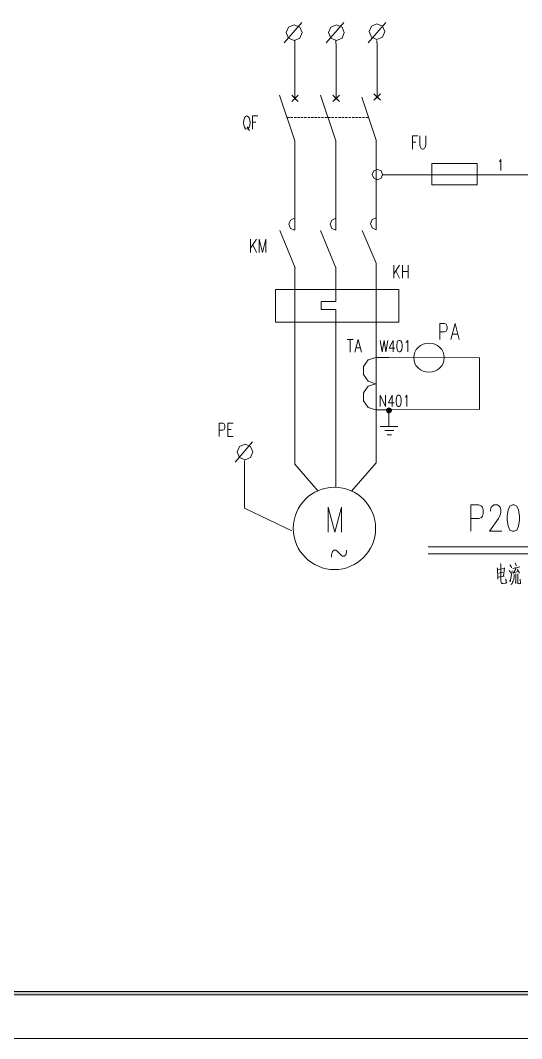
# Model space of a CAD drawing. Header units: millimetres. Extents: x 0 to 586, y 0 to 414.
# Drawn here: x 309.9 to 418.4, y 0 to 220.4 of the extents above; entities that cross this region are included whole.
import ezdxf

# ---------------------------------------------------------------- set-up
doc = ezdxf.new("R2010")
doc.units = ezdxf.units.MM

msp = doc.modelspace()

# ---------------------------------------------------------------- hatches: boundary and pattern name
h = msp.add_hatch(color=0)
h.dxf.hatch_style = 2
h.paths.add_polyline_path([(378.322417, 166.826142), (378.309364, 166.839194), (378.322417, 166.852247), (378.335469, 166.839194)])
h = msp.add_hatch(color=0)
h.dxf.hatch_style = 2
h.paths.add_polyline_path([(387.244167, 166.826142), (387.231114, 166.839194), (387.244167, 166.852247), (387.257219, 166.839194)])
h = msp.add_hatch(color=0)
h.dxf.hatch_style = 2
h.paths.add_polyline_path([(389.283222, 136.387417), (389.117417, 135.98525), (389.685389, 135.98525)])
h = msp.add_hatch(color=0)
h.dxf.hatch_style = 2
h.paths.add_polyline_path([(389.117417, 135.98525), (389.283222, 135.586611), (389.685389, 135.98525)])
h = msp.add_hatch(color=0)
h.dxf.hatch_style = 2
h.paths.add_polyline_path([(389.685389, 136.553222), (389.283222, 136.387417), (389.685389, 135.98525)])
h = msp.add_hatch(color=0)
h.dxf.hatch_style = 2
h.paths.add_polyline_path([(389.283222, 135.586611), (389.685389, 135.417278), (389.685389, 135.98525)])
h = msp.add_hatch(color=0)
h.dxf.hatch_style = 2
h.paths.add_polyline_path([(390.087556, 136.387417), (389.685389, 136.553222), (389.685389, 135.98525)])
h = msp.add_hatch(color=0)
h.dxf.hatch_style = 2
h.paths.add_polyline_path([(390.253361, 135.98525), (390.087556, 136.387417), (389.685389, 135.98525)])
h = msp.add_hatch(color=0)
h.dxf.hatch_style = 2
h.paths.add_polyline_path([(389.685389, 135.417278), (390.087556, 135.586611), (389.685389, 135.98525)])
h = msp.add_hatch(color=0)
h.dxf.hatch_style = 2
h.paths.add_polyline_path([(390.087556, 135.586611), (390.253361, 135.98525), (389.685389, 135.98525)])
h = msp.add_hatch(color=0)
h.dxf.hatch_style = 2
h.paths.add_polyline_path([(24.302861, 9.514417), (24.994306, 10.205861), (575.429944, 10.205861), (576.117861, 9.514417)])

# ---------------------------------------------------------------- linework, layer by layer
at = {"color": 0, "lineweight": 0}
for points in [[(0, 0), (585.632278, 0), (585.632278, 414.0835), (0, 414.0835)], [(367.463917, 217.77325), (367.961333, 218.976222), (369.164306, 219.477167), (370.367278, 218.976222), (370.864694, 217.77325), (370.367278, 216.570278), (369.164306, 216.072861), (367.961333, 216.570278)], [(376.6185, 217.77325), (377.115917, 218.976222), (378.318889, 219.477167), (379.521861, 218.976222), (380.019278, 217.77325), (379.521861, 216.570278), (378.318889, 216.072861), (377.115917, 216.570278)], [(385.367389, 217.977861), (385.864806, 219.180833), (387.067778, 219.67825), (388.27075, 219.180833), (388.768167, 217.977861), (388.27075, 216.774889), (387.067778, 216.277472), (385.864806, 216.774889)], [(386.076472, 187.025139), (386.401028, 187.811833), (387.187722, 188.139917), (387.974417, 187.811833), (388.3025, 187.025139), (387.974417, 186.238444), (387.187722, 185.913889), (386.401028, 186.238444)], [(398.935222, 184.813222), (408.78125, 184.813222), (408.78125, 189.441667), (398.935222, 189.441667)], [(391.872611, 151.13), (391.629194, 151.013583), (391.466917, 150.664333), (391.385778, 150.078722), (391.385778, 149.729472), (391.466917, 149.147389), (391.629194, 148.798139), (391.872611, 148.681722), (392.038417, 148.681722), (392.281833, 148.798139), (392.444111, 149.147389), (392.52525, 149.729472), (392.52525, 150.078722), (392.444111, 150.664333), (392.281833, 151.013583), (392.038417, 151.13)], [(391.703278, 139.28725), (391.459861, 139.170833), (391.297583, 138.821583), (391.216444, 138.2395), (391.216444, 137.89025), (391.297583, 137.308167), (391.459861, 136.958917), (391.703278, 136.8425), (391.869083, 136.8425), (392.1125, 136.958917), (392.274778, 137.308167), (392.355917, 137.89025), (392.355917, 138.2395), (392.274778, 138.821583), (392.1125, 139.170833), (391.869083, 139.28725)], [(389.283222, 136.387417), (389.117417, 135.98525), (389.685389, 135.98525)], [(389.117417, 135.98525), (389.283222, 135.586611), (389.685389, 135.98525)], [(389.685389, 136.553222), (389.283222, 136.387417), (389.685389, 135.98525)], [(389.283222, 135.586611), (389.685389, 135.417278), (389.685389, 135.98525)], [(390.087556, 136.387417), (389.685389, 136.553222), (389.685389, 135.98525)], [(390.253361, 135.98525), (390.087556, 136.387417), (389.685389, 135.98525)], [(389.685389, 135.417278), (390.087556, 135.586611), (389.685389, 135.98525)], [(390.087556, 135.586611), (390.253361, 135.98525), (389.685389, 135.98525)], [(356.831194, 126.989417), (357.328611, 128.192389), (358.531583, 128.689806), (359.734556, 128.192389), (360.231972, 126.989417), (359.734556, 125.786444), (358.531583, 125.289028), (357.328611, 125.786444)], [(416.415361, 115.555889), (415.840333, 115.28425), (415.459333, 114.465806), (415.268833, 113.100556), (415.268833, 112.282111), (415.459333, 110.916861), (415.840333, 110.098417), (416.415361, 109.82325), (416.796361, 109.82325), (417.371389, 110.098417), (417.752389, 110.916861), (417.942889, 112.282111), (417.942889, 113.100556), (417.752389, 114.465806), (417.371389, 115.28425), (416.796361, 115.555889)], [(24.302861, 9.514417), (24.994306, 10.205861), (575.429944, 10.205861), (576.117861, 9.514417)]]:
    msp.add_lwpolyline(points, close=True, dxfattribs=at)
for points in [[(370.801194, 219.949889), (366.987667, 215.55075)], [(379.902861, 219.949889), (376.085806, 215.55075)], [(389.001, 219.949889), (385.187472, 215.55075)], [(369.333639, 214.672333), (369.340694, 216.034056)], [(378.23775, 214.672333), (378.177778, 216.034056)], [(387.120694, 214.958083), (387.028972, 216.034056)], [(369.333639, 203.538667), (369.333639, 214.672333)], [(378.23775, 203.538667), (378.23775, 214.672333)], [(387.120694, 203.824417), (387.120694, 214.958083)], [(369.277194, 194.324111), (365.975194, 204.233639)], [(370.042722, 202.829583), (368.624556, 204.24775)], [(370.042722, 204.24775), (368.624556, 202.829583)], [(368.624556, 202.829583), (369.333639, 203.538667)], [(369.333639, 203.538667), (370.042722, 204.24775)], [(369.333639, 203.538667), (370.042722, 202.829583)], [(378.177778, 194.34175), (374.879306, 204.233639)], [(378.946833, 202.829583), (377.528667, 204.24775)], [(378.946833, 204.24775), (377.528667, 202.829583)], [(377.528667, 202.829583), (378.23775, 203.538667)], [(378.23775, 203.538667), (378.946833, 204.24775)], [(378.23775, 203.538667), (378.946833, 202.829583)], [(386.9055, 194.454639), (383.779889, 203.824417)], [(387.829778, 203.115333), (386.411611, 204.529972)], [(387.829778, 204.529972), (386.411611, 203.115333)], [(386.411611, 203.115333), (387.120694, 203.824417)], [(387.120694, 203.824417), (387.829778, 204.529972)], [(387.120694, 203.824417), (387.829778, 203.115333)], [(360.133194, 196.857056), (360.133194, 199.725139), (361.286778, 199.725139)], [(368.151833, 199.365306), (367.597972, 199.365306)], [(368.892667, 199.365306), (368.398778, 199.365306)], [(369.629972, 199.365306), (369.136083, 199.365306)], [(370.370806, 199.365306), (369.876917, 199.365306)], [(371.108111, 199.365306), (370.61775, 199.365306)], [(371.848944, 199.365306), (371.355056, 199.365306)], [(372.589778, 199.365306), (372.095889, 199.365306)], [(373.327083, 199.365306), (372.833194, 199.365306)], [(374.067917, 199.365306), (373.574028, 199.365306)], [(374.805222, 199.365306), (374.314861, 199.365306)], [(375.546056, 199.365306), (375.052167, 199.365306)], [(376.286889, 199.365306), (375.793, 199.365306)], [(377.024194, 199.365306), (376.533833, 199.365306)], [(377.765028, 199.365306), (377.271139, 199.365306)], [(378.502333, 199.365306), (378.011972, 199.365306)], [(379.243167, 199.365306), (378.749278, 199.365306)], [(379.984, 199.365306), (379.490111, 199.365306)], [(380.721306, 199.365306), (380.230944, 199.365306)], [(381.462139, 199.365306), (380.96825, 199.365306)], [(382.199444, 199.365306), (381.709083, 199.365306)], [(382.940278, 199.365306), (382.446389, 199.365306)], [(383.681111, 199.365306), (383.187222, 199.365306)], [(384.418417, 199.365306), (383.928056, 199.365306)], [(385.219222, 199.365306), (384.665361, 199.365306)], [(358.979611, 197.403861), (359.512306, 196.585417)], [(360.133194, 198.359889), (360.842278, 198.359889)], [(369.270139, 194.34175), (369.270139, 174.998944)], [(378.177778, 194.34175), (378.177778, 174.998944)], [(386.9055, 194.454639), (386.9055, 175.108306)], [(394.800667, 192.553167), (394.800667, 195.42125), (395.95425, 195.42125)], [(394.800667, 194.056), (395.50975, 194.056)], [(396.39875, 195.42125), (396.39875, 193.371611), (396.486944, 192.962389), (396.663333, 192.69075), (396.931444, 192.553167), (397.107833, 192.553167), (397.372417, 192.69075), (397.552333, 192.962389), (397.640528, 193.371611), (397.640528, 195.42125)], [(413.501417, 189.83325), (413.649583, 189.946139), (413.868306, 190.288333), (413.868306, 187.8965)], [(388.3025, 187.014556), (425.365333, 187.014556)], [(369.266611, 177.591861), (368.384667, 177.189694), (368.024833, 176.293639), (368.388194, 175.394056), (369.270139, 174.998944)], [(378.170722, 177.591861), (377.288778, 177.189694), (376.928944, 176.293639), (377.292306, 175.394056), (378.177778, 174.998944)], [(386.898444, 177.701222), (386.0165, 177.302583), (385.656667, 176.403), (386.020028, 175.506944), (386.9055, 175.108306)], [(366.063389, 174.963667), (369.400667, 166.839194)], [(374.854611, 174.963667), (378.195417, 166.839194)], [(383.906889, 174.963667), (386.9055, 167.86225)], [(359.741611, 170.18), (359.741611, 173.048083)], [(360.983389, 173.048083), (359.741611, 171.136028)], [(361.604278, 170.18), (361.604278, 173.048083), (362.316889, 170.18), (363.025972, 173.048083), (363.025972, 170.18)], [(360.186111, 171.816889), (360.983389, 170.18)], [(386.9055, 167.86225), (386.9055, 162.126083)], [(386.9055, 167.86225), (386.9055, 124.654028)], [(369.298361, 167.093194), (369.298361, 124.378861)], [(369.298361, 167.050861), (369.298361, 162.126083)], [(378.195417, 166.839194), (378.195417, 159.554333)], [(378.195417, 166.839194), (378.195417, 159.554333)], [(390.733139, 164.592), (390.733139, 167.456556)], [(391.974917, 167.456556), (390.733139, 165.5445)], [(391.177639, 166.228889), (391.974917, 164.592)], [(392.595806, 164.592), (392.595806, 167.456556)], [(392.595806, 166.091306), (393.837583, 166.091306)], [(393.837583, 167.456556), (393.837583, 164.592)], [(365.114417, 162.126083), (365.114417, 155.088167)], [(365.114417, 162.126083), (391.784417, 162.126083)], [(391.784417, 155.088167), (391.784417, 162.126083)], [(374.992194, 157.832778), (374.992194, 159.554333)], [(374.992194, 159.554333), (378.195417, 159.554333)], [(378.195417, 157.832778), (374.992194, 157.832778)], [(378.195417, 157.832778), (378.195417, 119.358833)], [(365.114417, 155.088167), (391.784417, 155.088167)], [(400.663833, 151.348722), (400.663833, 154.791833), (401.697472, 154.791833), (402.043194, 154.626028), (402.156083, 154.46375), (402.2725, 154.135667), (402.2725, 153.641778), (402.156083, 153.317222), (402.043194, 153.151417), (401.697472, 152.989139), (400.663833, 152.989139)], [(403.073306, 151.348722), (403.990528, 154.791833), (404.90775, 151.348722)], [(403.419028, 152.49525), (404.565556, 152.49525)], [(380.647222, 151.362833), (381.931333, 151.362833)], [(381.289278, 151.362833), (381.289278, 148.611167)], [(382.298222, 148.611167), (383.032, 151.362833), (383.765778, 148.611167)], [(387.798028, 151.13), (388.203722, 148.681722), (388.612944, 151.13), (389.018639, 148.681722), (389.427861, 151.13)], [(390.570861, 151.13), (389.752417, 149.496639), (390.976556, 149.496639)], [(390.570861, 151.13), (390.570861, 148.681722)], [(393.340167, 150.664333), (393.505972, 150.78075), (393.749389, 151.13), (393.749389, 148.681722)], [(382.573389, 149.528389), (383.490611, 149.528389)], [(386.845528, 147.439944), (385.176889, 146.900194), (384.14325, 145.4785), (384.14325, 143.725194), (385.176889, 142.3035), (386.845528, 141.76375)], [(386.845528, 147.439944), (389.685389, 147.439944)], [(389.685389, 147.439944), (409.285722, 147.369389)], [(409.285722, 147.369389), (409.285722, 136.203972)], [(386.845528, 141.76375), (385.176889, 141.220472), (384.14325, 139.798778), (384.14325, 138.045472), (385.176889, 136.627306), (386.845528, 136.084028)], [(387.790972, 136.8425), (387.790972, 139.28725), (388.930444, 136.8425), (388.930444, 139.28725)], [(390.401528, 139.28725), (389.583083, 137.657417), (390.807222, 137.657417)], [(390.401528, 139.28725), (390.401528, 136.8425)], [(393.170833, 138.821583), (393.336639, 138.938), (393.580056, 139.28725), (393.580056, 136.8425)], [(386.845528, 136.084028), (389.685389, 136.084028)], [(389.685389, 136.228667), (409.285722, 136.158111)], [(389.685389, 136.084028), (389.685389, 132.503333)], [(352.922417, 130.361972), (352.922417, 133.226528), (353.719694, 133.226528), (353.987806, 133.088944), (354.076, 132.954889), (354.164194, 132.679722), (354.164194, 132.2705), (354.076, 131.998861), (353.987806, 131.861278), (353.719694, 131.723694), (352.922417, 131.723694)], [(354.785083, 130.361972), (354.785083, 133.226528), (355.938667, 133.226528)], [(387.790972, 132.503333), (391.576278, 132.503333)], [(354.785083, 131.861278), (355.494167, 131.861278)], [(354.785083, 130.361972), (355.938667, 130.361972)], [(388.814028, 131.642556), (390.704917, 131.642556)], [(389.28675, 130.697111), (390.232194, 130.697111)], [(389.664222, 130.598333), (389.618361, 130.644194)], [(360.172, 129.162528), (356.354944, 124.763389)], [(358.429278, 125.130278), (358.429278, 114.853861)], [(369.298361, 124.378861), (374.357194, 118.526278)], [(386.9055, 124.654028), (381.606778, 118.526278)], [(358.429278, 114.853861), (368.631611, 109.943194)], [(376.537361, 109.639806), (376.537361, 115.033778), (377.976694, 109.639806), (379.4125, 115.033778), (379.4125, 109.639806)], [(407.433639, 109.82325), (407.433639, 115.555889), (409.151667, 115.555889), (409.726694, 115.28425), (409.917194, 115.012611), (410.107694, 114.465806), (410.107694, 113.647361), (409.917194, 113.100556), (409.726694, 112.828917), (409.151667, 112.55375), (407.433639, 112.55375)], [(411.63875, 114.194167), (411.63875, 114.465806), (411.82925, 115.012611), (412.01975, 115.28425), (412.40075, 115.555889), (413.166278, 115.555889), (413.547278, 115.28425), (413.737778, 115.012611), (413.931806, 114.465806), (413.931806, 113.919), (413.737778, 113.372194), (413.356778, 112.55375), (411.444722, 109.82325), (414.122306, 109.82325)], [(398.190861, 106.447167), (474.782444, 106.447167)], [(377.267611, 104.196444), (377.267611, 104.7115), (377.447528, 105.480556), (377.807361, 105.738083), (378.167194, 105.738083), (378.527028, 105.480556), (379.246694, 104.7115), (379.603, 104.453972), (379.962833, 104.453972), (380.322667, 104.7115), (380.502583, 105.223028), (380.502583, 105.738083)], [(398.190861, 104.944333), (474.782444, 104.944333)], [(413.078083, 101.945722), (413.145111, 101.684667), (413.190972, 101.162556), (413.212139, 100.344111), (413.212139, 100.270028), (413.236833, 99.448056), (413.212139, 99.857278), (414.644417, 100.083056), (414.489194, 100.083056), (414.665583, 101.906917), (414.690278, 101.797556), (413.145111, 101.5365)], [(413.840083, 102.83825), (413.928278, 102.690083), (413.882417, 102.728889), (413.882417, 101.832833), (413.86125, 100.083056), (413.86125, 99.373972), (413.882417, 99.000028), (413.949444, 98.816583), (414.041167, 98.629611), (414.154056, 98.555528), (414.397472, 98.516722), (414.958389, 98.590806), (415.046583, 98.629611), (415.092444, 98.664889), (415.000722, 99.560944), (415.025417, 98.703694)], [(415.82975, 102.577194), (416.119028, 102.206778), (416.186056, 101.945722)], [(416.478861, 101.75875), (417.999333, 102.132694)], [(417.170306, 101.871639), (417.149139, 101.684667), (416.65525, 100.827417), (416.588222, 100.788611), (417.685361, 101.162556), (417.459583, 101.5365), (417.865278, 100.940306), (417.886444, 100.788611)], [(416.969222, 103.025222), (417.149139, 102.616), (417.191472, 102.467833), (417.191472, 102.319667)], [(413.459083, 100.788611), (414.309278, 100.940306)], [(415.716861, 101.349528), (415.917944, 101.049667), (415.984972, 100.788611)], [(415.738028, 99.187), (415.917944, 98.851861), (416.365972, 101.236639)], [(416.814, 100.453472), (416.814, 100.305306), (416.789306, 99.970167), (416.746972, 99.635028), (416.679944, 99.335167), (416.588222, 99.000028), (416.454167, 98.777778), (416.320111, 98.555528), (416.21075, 98.403833), (416.076694, 98.294472)], [(417.124444, 100.640444), (417.149139, 100.492278), (417.149139, 98.851861), (417.124444, 98.516722), (417.103278, 98.738972), (417.149139, 99.077639)], [(417.551306, 100.640444), (417.551306, 99.038833), (417.572472, 98.738972), (417.593639, 98.590806), (417.664194, 98.516722), (417.840583, 98.481444), (418.087528, 98.516722), (418.154556, 98.590806), (418.108694, 99.486861)]]:
    msp.add_lwpolyline(points, dxfattribs=at)
msp.add_circle((377.881444, 110.451194), 8.911167, dxfattribs=at)
for centre, major_axis, ratio in [((358.889653, 198.291097), (0, 1.434042), 0.495695), ((398.346083, 147.401139), (3.312583, 0), 0.951012)]:
    msp.add_ellipse(centre, major_axis=major_axis, ratio=ratio, start_param=0, end_param=6.283185, dxfattribs=at)

doc.saveas('drawing.dxf')
